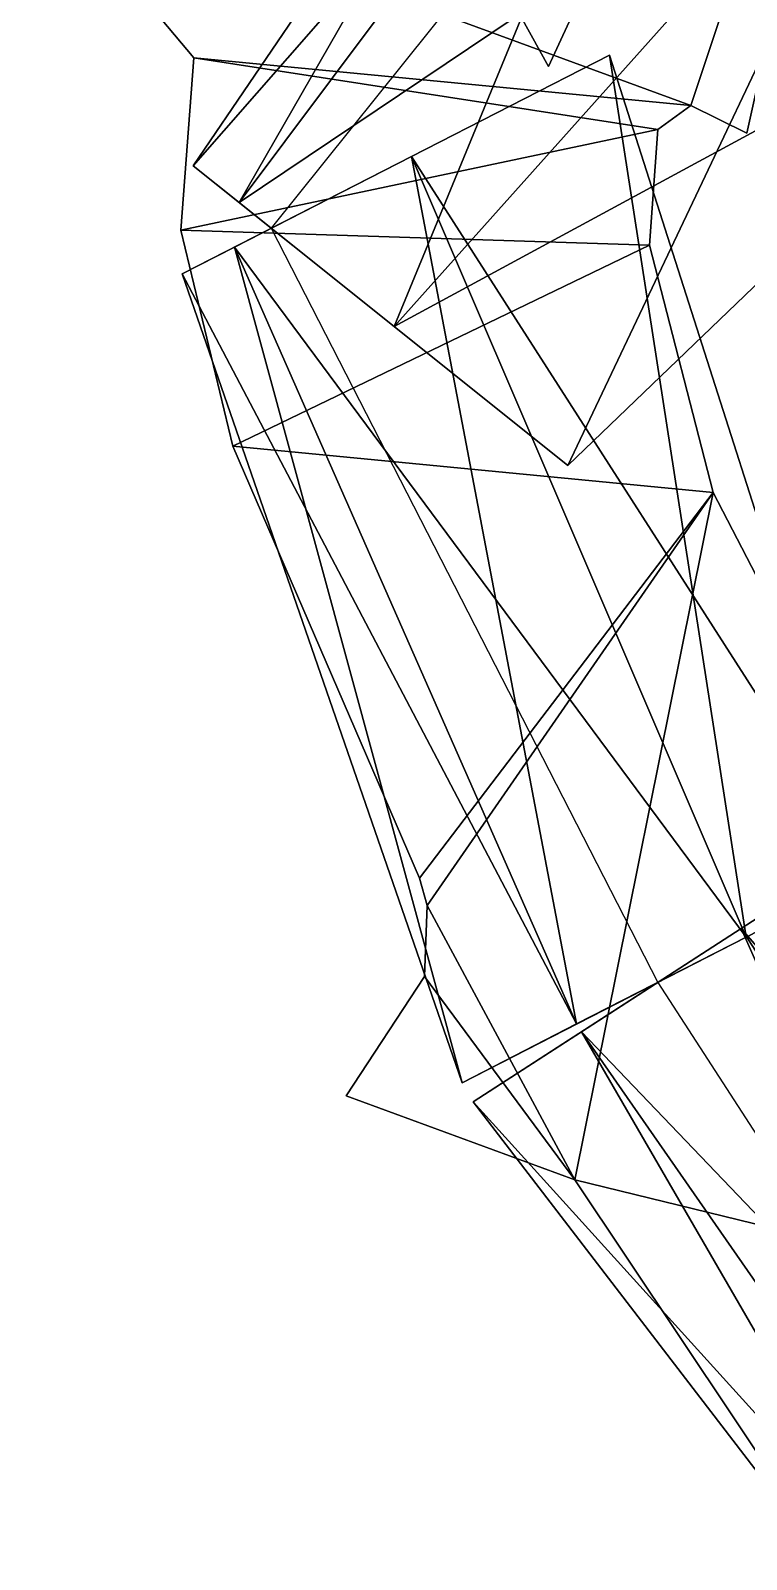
# Model space of a CAD drawing. Extents: x 271818 to 271947, y 5067178 to 5068401.
# Drawn here: x 271866.38 to 271869.96, y 5068161.73 to 5068169.38 of the extents above; entities that cross this region are included whole.
import ezdxf

# ---------------------------------------------------------------- set-up
doc = ezdxf.new("R2010")
doc.units = 0
doc.layers.add('CENTERLINE', color=4, linetype='CONTINUOUS')
doc.layers.add('WALLS', color=7, linetype='CONTINUOUS')

msp = doc.modelspace()

# ---------------------------------------------------------------- linework, layer by layer
at = {"layer": 'CENTERLINE'}
for p, q in [((271869.972, 5068171.378, 976.617), (271867.579, 5068168.39, 976.737)), ((271867.579, 5068168.39, 976.737), (271869.512, 5068164.617, 976.855)), ((271869.512, 5068164.617, 976.855), (271872.215, 5068160.442, 976.341))]:
    msp.add_line(p, q, dxfattribs=at)
at = {"layer": 'WALLS'}
for points in [[(271869.555, 5068170.476, 976.617), (271867.001, 5068172.75, 977.042), (271868.966, 5068169.199, 976.617)], [(271868.966, 5068169.199, 976.617), (271867.001, 5068172.75, 977.042), (271867.001, 5068172.75, 977.042)], [(271868.966, 5068169.199, 976.617), (271867.001, 5068172.75, 977.042), (271868.966, 5068169.199, 976.617)], [(271868.966, 5068169.199, 976.617), (271867.001, 5068172.75, 977.042), (271867.001, 5068172.75, 977.042)], [(271868.966, 5068169.199, 976.617), (271867.001, 5068172.75, 977.042), (271869.555, 5068170.476, 976.617)], [(271870.614, 5068171.819, 979.593), (271866.375, 5068170.216, 979.658), (271869.677, 5068169.003, 983.339)], [(271869.677, 5068169.003, 985.458), (271866.375, 5068170.216, 980.879), (271870.614, 5068171.819, 980.598)], [(271869.347, 5068171.878, 976.617), (271867.418, 5068168.519, 976.737), (271867.189, 5068168.702, 976.737)], [(271869.347, 5068171.878, 976.617), (271867.189, 5068168.702, 976.737), (271869.347, 5068171.878, 976.617)], [(271869.347, 5068171.878, 976.617), (271867.189, 5068168.702, 976.737), (271867.189, 5068168.702, 977.234)], [(271869.347, 5068171.878, 976.617), (271867.189, 5068168.702, 977.234), (271869.713, 5068171.585, 976.617)], [(271869.713, 5068171.585, 976.617), (271867.418, 5068168.519, 976.737), (271869.347, 5068171.878, 976.617)], [(271869.677, 5068169.003, 983.339), (271869.957, 5068168.866, 984.378), (271870.614, 5068171.819, 979.593)], [(271870.614, 5068171.819, 980.598), (271869.957, 5068168.866, 985.88), (271869.677, 5068169.003, 985.458)], [(271869.713, 5068171.585, 976.617), (271867.189, 5068168.702, 977.234), (271867.418, 5068168.519, 977.937)], [(271869.713, 5068171.585, 976.617), (271868.194, 5068167.898, 976.737), (271867.418, 5068168.519, 976.737)], [(271869.713, 5068171.585, 976.617), (271867.418, 5068168.519, 977.937), (271870.748, 5068170.757, 976.617)], [(271870.748, 5068170.757, 976.617), (271868.194, 5068167.898, 976.737), (271869.713, 5068171.585, 976.617)], [(271870.748, 5068170.757, 976.617), (271867.418, 5068168.519, 977.937), (271868.194, 5068167.898, 977.937)], [(271870.748, 5068170.757, 976.617), (271868.194, 5068167.898, 977.937), (271871.845, 5068169.878, 976.617)], [(271870.748, 5068170.757, 976.617), (271869.063, 5068167.202, 976.737), (271868.194, 5068167.898, 976.737)], [(271871.845, 5068169.878, 976.617), (271869.063, 5068167.202, 976.737), (271870.748, 5068170.757, 976.617)], [(271869.555, 5068170.476, 976.617), (271869.555, 5068170.476, 976.617), (271868.966, 5068169.199, 976.617)], [(271869.555, 5068170.476, 976.617), (271868.966, 5068169.199, 976.617), (271868.966, 5068169.199, 976.617)], [(271866.375, 5068170.216, 980.879), (271866.375, 5068170.216, 979.658), (271867.191, 5068169.243, 982.414)], [(271867.191, 5068169.243, 982.414), (271866.375, 5068170.216, 979.658), (271867.191, 5068169.243, 979.012)], [(271867.191, 5068169.243, 979.012), (271869.677, 5068169.003, 983.339), (271866.375, 5068170.216, 979.658)], [(271866.375, 5068170.216, 980.879), (271869.677, 5068169.003, 985.458), (271867.191, 5068169.243, 982.414)], [(271871.845, 5068169.878, 976.617), (271868.194, 5068167.898, 977.937), (271869.063, 5068167.202, 977.234)], [(271871.845, 5068169.878, 976.617), (271869.063, 5068167.202, 977.234), (271871.845, 5068169.878, 976.617)], [(271871.845, 5068169.878, 976.617), (271869.063, 5068167.202, 977.234), (271869.063, 5068167.202, 976.737)], [(271867.191, 5068169.243, 982.414), (271867.191, 5068169.243, 979.012), (271867.127, 5068168.38, 982.887)], [(271867.127, 5068168.38, 982.887), (271867.191, 5068169.243, 979.012), (271867.127, 5068168.38, 978.341)], [(271869.512, 5068168.884, 982.807), (271867.191, 5068169.243, 979.012), (271867.127, 5068168.38, 978.341)], [(271867.127, 5068168.38, 982.887), (271867.191, 5068169.243, 982.414), (271869.512, 5068168.884, 985.285)], [(271869.512, 5068168.884, 982.807), (271869.677, 5068169.003, 983.339), (271867.191, 5068169.243, 979.012)], [(271867.191, 5068169.243, 982.414), (271869.677, 5068169.003, 985.458), (271869.512, 5068168.884, 985.285)], [(271868.28, 5068168.749, 977.937), (271869.954, 5068164.843, 977.455), (271869.271, 5068169.256, 977.234)], [(271869.271, 5068169.256, 976.737), (271870.58, 5068165.164, 976.565), (271868.28, 5068168.749, 976.737)], [(271868.28, 5068168.749, 976.737), (271868.28, 5068168.749, 977.937), (271869.271, 5068169.256, 977.234)], [(271868.28, 5068168.749, 976.737), (271869.271, 5068169.256, 977.234), (271869.271, 5068169.256, 976.737)], [(271869.271, 5068169.256, 977.234), (271869.954, 5068164.843, 977.455), (271870.58, 5068165.164, 977.104)], [(271869.271, 5068169.256, 977.234), (271870.58, 5068165.164, 977.104), (271869.271, 5068169.256, 976.737)], [(271869.271, 5068169.256, 976.737), (271870.58, 5068165.164, 977.104), (271870.58, 5068165.164, 976.565)], [(271869.512, 5068168.884, 985.285), (271869.512, 5068168.884, 982.807), (271869.677, 5068169.003, 985.458)], [(271869.677, 5068169.003, 985.458), (271869.512, 5068168.884, 982.807), (271869.677, 5068169.003, 983.339)], [(271869.677, 5068169.003, 985.458), (271869.677, 5068169.003, 983.339), (271869.957, 5068168.866, 985.88)], [(271869.957, 5068168.866, 985.88), (271869.677, 5068169.003, 983.339), (271869.957, 5068168.866, 984.378)], [(271869.512, 5068168.884, 982.807), (271867.127, 5068168.38, 978.341), (271869.471, 5068168.305, 982.811)], [(271869.471, 5068168.305, 985.51), (271867.127, 5068168.38, 982.887), (271869.512, 5068168.884, 985.285)], [(271869.471, 5068168.305, 985.51), (271869.471, 5068168.305, 982.811), (271869.512, 5068168.884, 985.285)], [(271869.512, 5068168.884, 985.285), (271869.471, 5068168.305, 982.811), (271869.512, 5068168.884, 982.807)], [(271868.28, 5068168.749, 976.737), (271867.395, 5068168.295, 976.737), (271867.134, 5068168.162, 976.737)], [(271868.28, 5068168.749, 976.737), (271867.134, 5068168.162, 976.737), (271867.134, 5068168.162, 977.234)], [(271868.28, 5068168.749, 976.737), (271867.134, 5068168.162, 977.234), (271867.395, 5068168.295, 977.937)], [(271868.194, 5068167.898, 976.737), (271867.189, 5068168.702, 976.737), (271867.418, 5068168.519, 976.737)], [(271868.194, 5068167.898, 976.737), (271867.189, 5068168.702, 977.234), (271867.189, 5068168.702, 976.737)], [(271868.194, 5068167.898, 976.737), (271867.418, 5068168.519, 977.937), (271867.189, 5068168.702, 977.234)], [(271868.28, 5068168.749, 976.737), (271869.954, 5068164.843, 976.155), (271867.395, 5068168.295, 976.737)], [(271867.395, 5068168.295, 977.937), (271869.106, 5068164.409, 977.455), (271868.28, 5068168.749, 977.937)], [(271868.28, 5068168.749, 976.737), (271867.395, 5068168.295, 977.937), (271868.28, 5068168.749, 977.937)], [(271868.28, 5068168.749, 977.937), (271869.106, 5068164.409, 977.455), (271869.954, 5068164.843, 977.455)], [(271868.28, 5068168.749, 976.737), (271870.58, 5068165.164, 976.565), (271869.954, 5068164.843, 976.155)], [(271868.194, 5068167.898, 976.737), (271868.194, 5068167.898, 977.937), (271867.418, 5068168.519, 977.937)], [(271867.127, 5068168.38, 982.887), (271867.127, 5068168.38, 978.341), (271867.387, 5068167.299, 982.972)], [(271867.387, 5068167.299, 982.972), (271867.127, 5068168.38, 978.341), (271867.387, 5068167.299, 978.453)], [(271867.127, 5068168.38, 978.341), (271867.387, 5068167.299, 978.453), (271869.471, 5068168.305, 982.811)], [(271869.471, 5068168.305, 985.51), (271867.387, 5068167.299, 982.972), (271867.127, 5068168.38, 982.887)], [(271867.395, 5068168.295, 976.737), (271869.106, 5068164.409, 976.155), (271867.134, 5068168.162, 976.737)], [(271867.134, 5068168.162, 977.234), (271868.533, 5068164.115, 977.104), (271867.395, 5068168.295, 977.937)], [(271869.471, 5068168.305, 982.811), (271867.387, 5068167.299, 978.453), (271869.789, 5068167.067, 982.839)], [(271869.789, 5068167.067, 985.835), (271867.387, 5068167.299, 982.972), (271869.471, 5068168.305, 985.51)], [(271867.395, 5068168.295, 976.737), (271869.954, 5068164.843, 976.155), (271869.106, 5068164.409, 976.155)], [(271867.395, 5068168.295, 977.937), (271868.533, 5068164.115, 977.104), (271869.106, 5068164.409, 977.455)], [(271869.789, 5068167.067, 985.835), (271869.789, 5068167.067, 982.839), (271869.471, 5068168.305, 985.51)], [(271869.471, 5068168.305, 985.51), (271869.789, 5068167.067, 982.839), (271869.471, 5068168.305, 982.811)], [(271867.134, 5068168.162, 976.737), (271869.106, 5068164.409, 976.155), (271868.533, 5068164.115, 976.565)], [(271867.134, 5068168.162, 976.737), (271868.533, 5068164.115, 976.565), (271867.134, 5068168.162, 977.234)], [(271867.134, 5068168.162, 977.234), (271868.533, 5068164.115, 976.565), (271868.533, 5068164.115, 977.104)], [(271868.194, 5068167.898, 976.737), (271869.063, 5068167.202, 977.234), (271868.194, 5068167.898, 977.937)], [(271868.194, 5068167.898, 976.737), (271869.063, 5068167.202, 976.737), (271869.063, 5068167.202, 977.234)], [(271867.387, 5068167.299, 982.972), (271867.387, 5068167.299, 978.453), (271868.32, 5068165.138, 979.556)], [(271868.32, 5068165.138, 979.556), (271867.387, 5068167.299, 978.453), (271868.32, 5068165.138, 978.245)], [(271867.387, 5068167.299, 978.453), (271868.32, 5068165.138, 978.245), (271869.789, 5068167.067, 982.839)], [(271869.789, 5068167.067, 985.835), (271868.32, 5068165.138, 979.556), (271867.387, 5068167.299, 982.972)], [(271868.32, 5068165.138, 978.245), (271868.358, 5068165.002, 978.224), (271869.789, 5068167.067, 982.839)], [(271869.789, 5068167.067, 985.835), (271868.358, 5068165.002, 979.335), (271868.32, 5068165.138, 979.556)], [(271869.097, 5068163.629, 977.527), (271869.789, 5068167.067, 982.839), (271868.358, 5068165.002, 978.224)], [(271868.358, 5068165.002, 979.335), (271869.789, 5068167.067, 985.835), (271869.097, 5068163.629, 979.089)], [(271869.789, 5068167.067, 982.839), (271869.097, 5068163.629, 977.527), (271871.929, 5068162.938, 978.261)], [(271871.929, 5068162.938, 982.344), (271869.097, 5068163.629, 979.089), (271869.789, 5068167.067, 985.835)], [(271871.929, 5068162.938, 982.344), (271871.929, 5068162.938, 978.261), (271869.789, 5068167.067, 985.835)], [(271869.789, 5068167.067, 985.835), (271871.929, 5068162.938, 978.261), (271869.789, 5068167.067, 982.839)], [(271869.929, 5068164.887, 977.455), (271872.632, 5068160.712, 979.641), (271870.519, 5068165.269, 977.104)], [(271870.519, 5068165.269, 976.565), (271873.222, 5068161.094, 975.844), (271869.929, 5068164.887, 976.155)], [(271869.929, 5068164.887, 976.155), (271869.929, 5068164.887, 977.455), (271870.519, 5068165.269, 977.104)], [(271869.929, 5068164.887, 976.155), (271870.519, 5068165.269, 977.104), (271870.519, 5068165.269, 976.565)], [(271869.954, 5068164.843, 976.155), (271870.58, 5068165.164, 977.104), (271869.954, 5068164.843, 977.455)], [(271869.954, 5068164.843, 976.155), (271870.58, 5068165.164, 976.565), (271870.58, 5068165.164, 977.104)], [(271868.32, 5068165.138, 979.556), (271868.32, 5068165.138, 978.245), (271868.358, 5068165.002, 979.335)], [(271868.358, 5068165.002, 979.335), (271868.32, 5068165.138, 978.245), (271868.358, 5068165.002, 978.224)], [(271868.358, 5068165.002, 979.335), (271868.358, 5068165.002, 978.224), (271868.346, 5068164.646, 979.513)], [(271868.346, 5068164.646, 979.513), (271868.358, 5068165.002, 978.224), (271868.346, 5068164.646, 977.928)], [(271868.358, 5068165.002, 978.224), (271868.346, 5068164.646, 977.928), (271869.097, 5068163.629, 977.527)], [(271869.097, 5068163.629, 979.089), (271868.346, 5068164.646, 979.513), (271868.358, 5068165.002, 979.335)], [(271869.929, 5068164.887, 976.155), (271869.13, 5068164.369, 976.155), (271868.589, 5068164.019, 976.565)], [(271869.929, 5068164.887, 976.155), (271868.589, 5068164.019, 976.565), (271868.589, 5068164.019, 977.104)], [(271869.929, 5068164.887, 976.155), (271868.589, 5068164.019, 977.104), (271869.13, 5068164.369, 977.455)], [(271869.929, 5068164.887, 976.155), (271872.632, 5068160.712, 975.141), (271869.13, 5068164.369, 976.155)], [(271869.13, 5068164.369, 977.455), (271871.972, 5068160.284, 979.641), (271869.929, 5068164.887, 977.455)], [(271869.929, 5068164.887, 976.155), (271869.13, 5068164.369, 977.455), (271869.929, 5068164.887, 977.455)], [(271869.929, 5068164.887, 977.455), (271871.972, 5068160.284, 979.641), (271872.632, 5068160.712, 979.641)], [(271869.929, 5068164.887, 976.155), (271873.222, 5068161.094, 975.844), (271872.632, 5068160.712, 975.141)], [(271869.954, 5068164.843, 976.155), (271868.533, 5068164.115, 976.565), (271869.106, 5068164.409, 976.155)], [(271869.954, 5068164.843, 976.155), (271868.533, 5068164.115, 977.104), (271868.533, 5068164.115, 976.565)], [(271869.954, 5068164.843, 976.155), (271869.106, 5068164.409, 977.455), (271868.533, 5068164.115, 977.104)], [(271869.954, 5068164.843, 976.155), (271869.954, 5068164.843, 977.455), (271869.106, 5068164.409, 977.455)], [(271868.346, 5068164.646, 979.513), (271868.346, 5068164.646, 977.928), (271867.953, 5068164.049, 979.944)], [(271867.953, 5068164.049, 979.944), (271868.346, 5068164.646, 977.928), (271867.953, 5068164.049, 978.619)], [(271868.346, 5068164.646, 977.928), (271867.953, 5068164.049, 978.619), (271869.097, 5068163.629, 977.527)], [(271869.097, 5068163.629, 979.089), (271867.953, 5068164.049, 979.944), (271868.346, 5068164.646, 979.513)], [(271869.13, 5068164.369, 976.155), (271871.972, 5068160.284, 975.141), (271868.589, 5068164.019, 976.565)], [(271868.589, 5068164.019, 977.104), (271871.627, 5068160.061, 977.708), (271869.13, 5068164.369, 977.455)], [(271869.13, 5068164.369, 976.155), (271872.632, 5068160.712, 975.141), (271871.972, 5068160.284, 975.141)], [(271869.13, 5068164.369, 977.455), (271871.627, 5068160.061, 977.708), (271871.972, 5068160.284, 979.641)], [(271867.953, 5068164.049, 979.944), (271867.953, 5068164.049, 978.619), (271869.097, 5068163.629, 979.089)], [(271869.097, 5068163.629, 979.089), (271867.953, 5068164.049, 978.619), (271869.097, 5068163.629, 977.527)], [(271868.589, 5068164.019, 976.565), (271871.972, 5068160.284, 975.141), (271871.627, 5068160.061, 975.844)], [(271868.589, 5068164.019, 976.565), (271871.627, 5068160.061, 975.844), (271868.589, 5068164.019, 977.104)], [(271868.589, 5068164.019, 977.104), (271871.627, 5068160.061, 975.844), (271871.627, 5068160.061, 977.708)], [(271869.097, 5068163.629, 979.089), (271869.097, 5068163.629, 977.527), (271870.947, 5068160.862, 980.79)], [(271870.947, 5068160.862, 980.79), (271869.097, 5068163.629, 977.527), (271870.947, 5068160.862, 976.747)], [(271869.097, 5068163.629, 977.527), (271870.947, 5068160.862, 976.747), (271871.929, 5068162.938, 978.261)], [(271871.929, 5068162.938, 982.344), (271870.947, 5068160.862, 980.79), (271869.097, 5068163.629, 979.089)]]:
    msp.add_3dface(points, dxfattribs=at)

doc.saveas('drawing.dxf')
